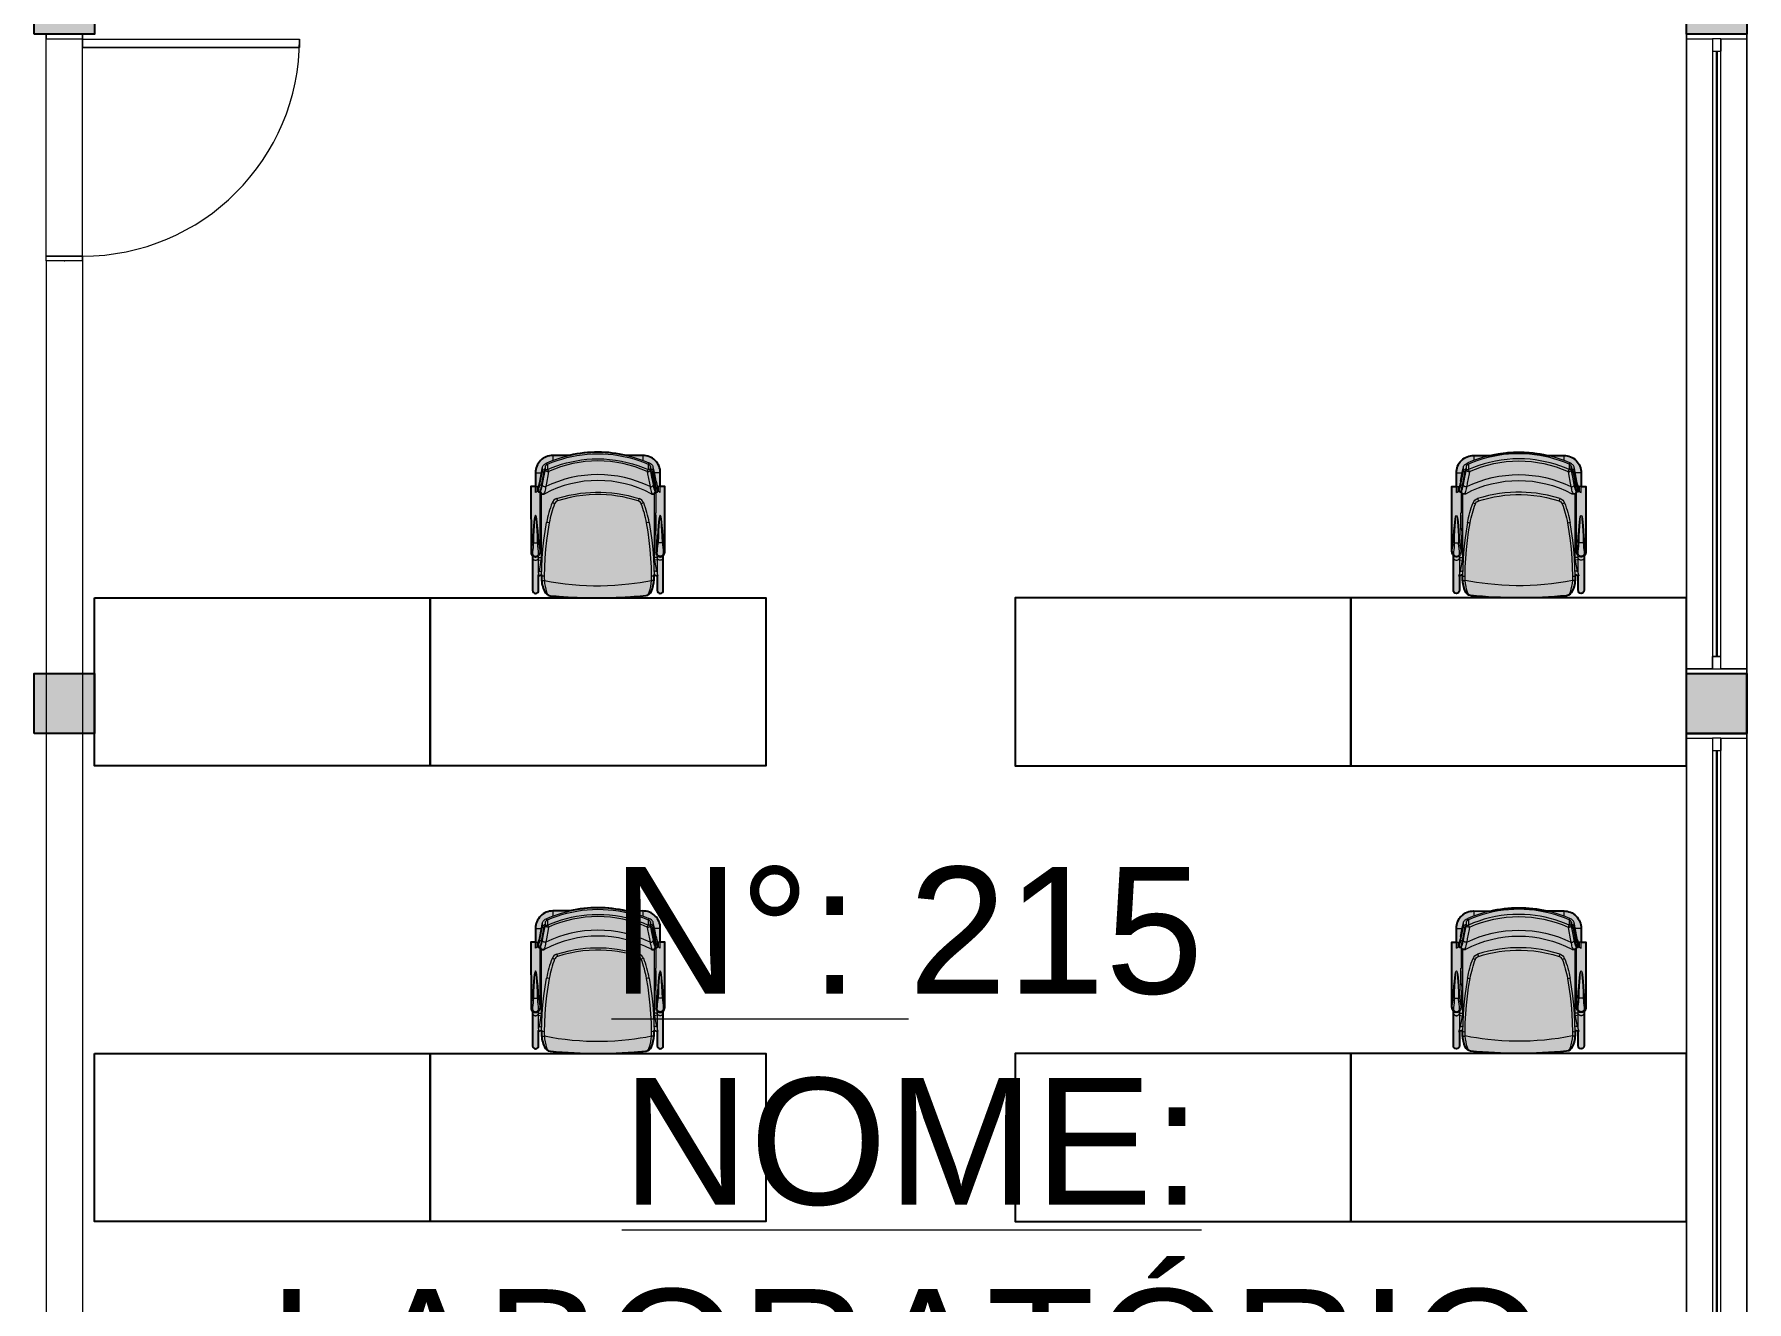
# Model space of a CAD drawing. Header units: metres. Extents: x 512 to 829, y -209 to 245.
# Drawn here: x 691.4 to 698.54, y -174.19 to -168.91 of the extents above; entities that cross this region are included whole.
import ezdxf

# ---------------------------------------------------------------- set-up
doc = ezdxf.new("R2010")
doc.units = ezdxf.units.M
doc.header["$LTSCALE"] = 0.508
doc.set_wipeout_variables(frame=1)
doc.header["$PDSIZE"] = -2
doc.layers.get('0').update_dxf_attribs({"lineweight": 15})
for name, color, linetype, lineweight in [('AMB-NOVOS', 10, 'Continuous', 15), ('None', 7, 'Continuous', 5), ('NãoImprimir', 7, 'Continuous', 5), ('Peitoris', 2, 'Continuous', 5), ('Telhado-Princ', 7, 'Continuous', 5)]:
    doc.layers.add(name, color=color, linetype=linetype, lineweight=lineweight)
doc.layers.add('MB-ARQ-MOBILIÁRIO 02', color=2, linetype='Continuous')
doc.layers.add('MB-ARQ-MOBILIÁRIO-CADEIRAS', color=7, linetype='Continuous')
doc.layers.add('MB-ARQ-MOBILIÁRIO-CADEIRAS-02', color=7, linetype='Continuous', true_color=0x747474)

# ---------------------------------------------------------------- blocks, each defined once
blk = doc.blocks.new('Grupo-4512')
at = {"layer": 'None', "color": 7, "linetype": 'Continuous', "lineweight": 5}
for p, q in [((-0.47, 0.075), (-0.47, -0.075)), ((0.47, 0.075), (0.47, -0.075))]:
    blk.add_line(p, q, dxfattribs=at)
blk = doc.blocks.new('Grupo-4513')
at = {"layer": 'None', "color": 7, "linetype": 'Continuous', "lineweight": 5}
for points in [[(-0.47, 0.075), (-0.45, 0.075), (-0.45, -0.075), (-0.47, -0.075)], [(0.45, 0.075), (0.47, 0.075), (0.47, -0.075), (0.45, -0.075)]]:
    blk.add_lwpolyline(points, close=True, dxfattribs=at)
blk = doc.blocks.new('Grupo-4514')
at = {"layer": 'None', "color": 7, "linetype": 'Continuous', "lineweight": 5}
for p, q in [((-0.47, 0.075), (-0.45, 0.075)), ((-0.45, 0.075), (-0.45, -0.075)), ((0.47, 0.075), (0.45, 0.075)), ((0.45, 0.075), (0.45, -0.075)), ((-0.47, -0.075), (-0.45, -0.075)), ((0.47, -0.075), (0.45, -0.075))]:
    blk.add_line(p, q, dxfattribs=at)
at = {"layer": 'None', "color": 7}
for name in ['Grupo-4512', 'Grupo-4513']:
    blk.add_blockref(name, (0, 0), dxfattribs=at)
blk = doc.blocks.new('Grupo-4515')
at = {"layer": 'None', "color": 7, "linetype": 'Continuous', "lineweight": 5}
blk.add_arc((-0.45, 0.075), 0.9, 0, 90, dxfattribs=at)
blk = doc.blocks.new('Grupo-4516')
at = {"layer": 'None', "color": 7, "linetype": 'Continuous', "lineweight": 5}
blk.add_lwpolyline([(-0.45, 0.075), (-0.45, 0.975), (-0.415, 0.975), (-0.415, 0.075)], close=True, dxfattribs=at)
blk = doc.blocks.new('Grupo-4517')
at = {"layer": 'None', "color": 7, "linetype": 'Continuous', "lineweight": 5}
for p, q in [((-0.45, 0.075), (-0.45, 0.975)), ((-0.45, 0.975), (-0.415, 0.975)), ((-0.415, 0.075), (-0.415, 0.975)), ((-0.45, 0.075), (-0.415, 0.075))]:
    blk.add_line(p, q, dxfattribs=at)
at = {"layer": 'None', "color": 7}
blk.add_blockref('Grupo-4516', (0, 0), dxfattribs=at)
blk = doc.blocks.new('Grupo-4518')
at = {"layer": 'Peitoris', "color": 7}
blk.add_blockref('Grupo-4517', (0, 0), dxfattribs=at)
blk = doc.blocks.new('Grupo-4519')
at = {"layer": 'None', "color": 7, "linetype": 'Continuous', "lineweight": 5}
for p, q in [((0.47, 0.075), (-0.47, 0.075)), ((0.47, -0.075), (-0.47, -0.075))]:
    blk.add_line(p, q, dxfattribs=at)
blk = doc.blocks.new('Door (2D)-155')
at = {"layer": 'NãoImprimir', "color": 7, "linetype": 'Continuous', "lineweight": 5}
for p in [(-0.47, 0), (0.47, 0)]:
    blk.add_point(p, dxfattribs=at)
at = {"layer": 'None', "color": 7}
for name in ['Grupo-4518', 'Grupo-4514']:
    blk.add_blockref(name, (0, 0), dxfattribs=at)
at = {"layer": 'Peitoris', "color": 7}
blk.add_blockref('Grupo-4515', (0, 0), dxfattribs=at)
at = {"layer": 'Telhado-Princ', "color": 7}
blk.add_blockref('Grupo-4519', (0, 0), dxfattribs=at)
blk = doc.blocks.new('Grupo-4680')
at = {"color": 7, "linetype": 'Continuous', "lineweight": 5}
for points in [[(-1.325, 0.125), (-1.30595, 0.125), (-1.30595, -0.125), (-1.325, -0.125)], [(1.30595, 0.125), (1.325, 0.125), (1.325, -0.125), (1.30595, -0.125)]]:
    blk.add_wipeout(points, dxfattribs=at).dxf.layer = 'None'
at = {"layer": 'None', "color": 7, "linetype": 'Continuous', "lineweight": 5}
for points in [[(-1.325, 0.125), (-1.30595, 0.125), (-1.30595, -0.125), (-1.325, -0.125)], [(1.30595, 0.125), (1.325, 0.125), (1.325, -0.125), (1.30595, -0.125)]]:
    blk.add_lwpolyline(points, close=True, dxfattribs=at)
blk = doc.blocks.new('Grupo-4681')
at = {"layer": 'None', "color": 7}
blk.add_blockref('Grupo-4680', (0, 0), dxfattribs=at)
at = {"layer": 'None', "color": 7, "linetype": 'Continuous', "lineweight": 5}
for p, q in [((-1.325, 0.125), (-1.30595, 0.125)), ((-1.30595, 0.125), (-1.30595, -0.125)), ((1.325, 0.125), (1.30595, 0.125)), ((1.30595, 0.125), (1.30595, -0.125)), ((-1.325, -0.125), (-1.30595, -0.125)), ((1.325, -0.125), (1.30595, -0.125))]:
    blk.add_line(p, q, dxfattribs=at)
blk = doc.blocks.new('Grupo-4682')
at = {"layer": 'None', "color": 7, "linetype": 'Continuous', "lineweight": 5}
for p, q in [((-1.3059, 0.0175), (-1.3059, -0.0175)), ((1.3059, 0.0175), (1.3059, -0.0175))]:
    blk.add_line(p, q, dxfattribs=at)
blk = doc.blocks.new('Grupo-4683')
at = {"color": 7, "linetype": 'Continuous', "lineweight": 5}
for points in [[(-1.3059, 0.0175), (-1.2551, 0.0175), (-1.2551, -0.0175), (-1.3059, -0.0175)], [(1.2551, 0.0175), (1.3059, 0.0175), (1.3059, -0.0175), (1.2551, -0.0175)]]:
    blk.add_wipeout(points, dxfattribs=at).dxf.layer = 'None'
at = {"layer": 'None', "color": 7, "linetype": 'Continuous', "lineweight": 5}
for points in [[(-1.3059, 0.0175), (-1.2551, 0.0175), (-1.2551, -0.0175), (-1.3059, -0.0175)], [(1.2551, 0.0175), (1.3059, 0.0175), (1.3059, -0.0175), (1.2551, -0.0175)]]:
    blk.add_lwpolyline(points, close=True, dxfattribs=at)
blk = doc.blocks.new('Grupo-4684')
at = {"layer": 'None', "color": 7}
blk.add_blockref('Grupo-4682', (0, 0), dxfattribs=at)
at = {"color": 7, "linetype": 'Continuous', "lineweight": 5}
blk.add_wipeout([(-1.2551, 0.0175), (1.2551, 0.0175), (1.2551, -0.0175), (-1.2551, -0.0175)], dxfattribs=at).dxf.layer = 'None'
at = {"layer": 'None', "color": 7, "linetype": 'Continuous', "lineweight": 5}
blk.add_lwpolyline([(-1.2551, 0.0175), (1.2551, 0.0175), (1.2551, -0.0175), (-1.2551, -0.0175)], close=True, dxfattribs=at)
at = {"layer": 'None', "color": 7}
blk.add_blockref('Grupo-4683', (0, 0), dxfattribs=at)
at = {"layer": 'None', "color": 7, "linetype": 'Continuous', "lineweight": 5}
for p, q in [((-1.3059, 0.0175), (-1.2551, 0.0175)), ((-1.2551, 0.0175), (-1.2551, -0.0175)), ((1.3059, 0.0175), (1.2551, 0.0175)), ((1.2551, 0.0175), (1.2551, -0.0175)), ((-1.3059, -0.0175), (-1.2551, -0.0175)), ((1.3059, -0.0175), (1.2551, -0.0175))]:
    blk.add_line(p, q, dxfattribs=at)
blk = doc.blocks.new('Grupo-4685')
at = {"color": 7, "linetype": 'Continuous', "lineweight": 9}
blk.add_wipeout([(-1.25515, 0.000635), (1.25515, 0.000635), (1.25515, -0.000635), (-1.25515, -0.000635)], dxfattribs=at).dxf.layer = 'None'
blk = doc.blocks.new('Grupo-4686')
at = {"layer": 'None', "color": 7}
blk.add_blockref('Grupo-4685', (0, 0), dxfattribs=at)
at = {"layer": 'None', "color": 7, "linetype": 'Continuous', "lineweight": 25}
for p, q in [((-1.25515, 0.000635), (1.25515, 0.000635)), ((-1.25515, -0.000635), (1.25515, -0.000635))]:
    blk.add_line(p, q, dxfattribs=at)
blk = doc.blocks.new('Grupo-4687')
at = {"layer": 'None', "color": 7, "linetype": 'Continuous', "lineweight": 20}
for p, q in [((1.325, 0.125), (-1.325, 0.125)), ((1.325, -0.125), (-1.325, -0.125))]:
    blk.add_line(p, q, dxfattribs=at)
blk = doc.blocks.new('Window (2D)-404')
at = {"color": 7, "linetype": 'Continuous', "lineweight": 5}
blk.add_wipeout([(-1.325, 0.125), (1.325, 0.125), (1.325, -0.125), (-1.325, -0.125)], dxfattribs=at).dxf.layer = 'None'
at = {"layer": 'None', "color": 7}
blk.add_blockref('Grupo-4681', (0, 0), dxfattribs=at)
at = {"layer": 'None', "color": 7, "linetype": 'Continuous', "lineweight": 5}
for p, q in [((-1.325, 0.125), (1.325, 0.125)), ((-1.325, -0.125), (1.325, -0.125))]:
    blk.add_line(p, q, dxfattribs=at)
at = {"layer": 'NãoImprimir', "linetype": 'Continuous'}
for p in [(-1.325, 0), (1.325, 0)]:
    blk.add_point(p, dxfattribs=at)
at = {"layer": 'Peitoris'}
blk.add_blockref('Grupo-4684', (0, 0), dxfattribs=at)
blk.add_blockref('Grupo-4686', (0, 0), dxfattribs=at)
at = {"layer": 'Telhado-Princ'}
blk.add_blockref('Grupo-4687', (0, 0), dxfattribs=at)
blk = doc.blocks.new('Grupo-4688')
at = {"color": 7, "linetype": 'Continuous', "lineweight": 5}
for points in [[(-1.325, 0.125), (-1.30595, 0.125), (-1.30595, -0.125), (-1.325, -0.125)], [(1.30595, 0.125), (1.325, 0.125), (1.325, -0.125), (1.30595, -0.125)]]:
    blk.add_wipeout(points, dxfattribs=at).dxf.layer = 'None'
at = {"layer": 'None', "color": 7, "linetype": 'Continuous', "lineweight": 5}
for points in [[(-1.325, 0.125), (-1.30595, 0.125), (-1.30595, -0.125), (-1.325, -0.125)], [(1.30595, 0.125), (1.325, 0.125), (1.325, -0.125), (1.30595, -0.125)]]:
    blk.add_lwpolyline(points, close=True, dxfattribs=at)
blk = doc.blocks.new('Grupo-4689')
at = {"layer": 'None', "color": 7}
blk.add_blockref('Grupo-4688', (0, 0), dxfattribs=at)
at = {"layer": 'None', "color": 7, "linetype": 'Continuous', "lineweight": 5}
for p, q in [((-1.325, 0.125), (-1.30595, 0.125)), ((-1.30595, 0.125), (-1.30595, -0.125)), ((1.325, 0.125), (1.30595, 0.125)), ((1.30595, 0.125), (1.30595, -0.125)), ((-1.325, -0.125), (-1.30595, -0.125)), ((1.325, -0.125), (1.30595, -0.125))]:
    blk.add_line(p, q, dxfattribs=at)
blk = doc.blocks.new('Grupo-4690')
at = {"layer": 'None', "color": 7, "linetype": 'Continuous', "lineweight": 5}
for p, q in [((-1.3059, 0.0175), (-1.3059, -0.0175)), ((1.3059, 0.0175), (1.3059, -0.0175))]:
    blk.add_line(p, q, dxfattribs=at)
blk = doc.blocks.new('Grupo-4691')
at = {"color": 7, "linetype": 'Continuous', "lineweight": 5}
for points in [[(-1.3059, 0.0175), (-1.2551, 0.0175), (-1.2551, -0.0175), (-1.3059, -0.0175)], [(1.2551, 0.0175), (1.3059, 0.0175), (1.3059, -0.0175), (1.2551, -0.0175)]]:
    blk.add_wipeout(points, dxfattribs=at).dxf.layer = 'None'
at = {"layer": 'None', "color": 7, "linetype": 'Continuous', "lineweight": 5}
for points in [[(-1.3059, 0.0175), (-1.2551, 0.0175), (-1.2551, -0.0175), (-1.3059, -0.0175)], [(1.2551, 0.0175), (1.3059, 0.0175), (1.3059, -0.0175), (1.2551, -0.0175)]]:
    blk.add_lwpolyline(points, close=True, dxfattribs=at)
blk = doc.blocks.new('Grupo-4692')
at = {"layer": 'None', "color": 7}
blk.add_blockref('Grupo-4690', (0, 0), dxfattribs=at)
at = {"color": 7, "linetype": 'Continuous', "lineweight": 5}
blk.add_wipeout([(-1.2551, 0.0175), (1.2551, 0.0175), (1.2551, -0.0175), (-1.2551, -0.0175)], dxfattribs=at).dxf.layer = 'None'
at = {"layer": 'None', "color": 7, "linetype": 'Continuous', "lineweight": 5}
blk.add_lwpolyline([(-1.2551, 0.0175), (1.2551, 0.0175), (1.2551, -0.0175), (-1.2551, -0.0175)], close=True, dxfattribs=at)
at = {"layer": 'None', "color": 7}
blk.add_blockref('Grupo-4691', (0, 0), dxfattribs=at)
at = {"layer": 'None', "color": 7, "linetype": 'Continuous', "lineweight": 5}
for p, q in [((-1.3059, 0.0175), (-1.2551, 0.0175)), ((-1.2551, 0.0175), (-1.2551, -0.0175)), ((1.3059, 0.0175), (1.2551, 0.0175)), ((1.2551, 0.0175), (1.2551, -0.0175)), ((-1.3059, -0.0175), (-1.2551, -0.0175)), ((1.3059, -0.0175), (1.2551, -0.0175))]:
    blk.add_line(p, q, dxfattribs=at)
blk = doc.blocks.new('Grupo-4693')
at = {"color": 7, "linetype": 'Continuous', "lineweight": 9}
blk.add_wipeout([(-1.25515, 0.000635), (1.25515, 0.000635), (1.25515, -0.000635), (-1.25515, -0.000635)], dxfattribs=at).dxf.layer = 'None'
blk = doc.blocks.new('Grupo-4694')
at = {"layer": 'None', "color": 7}
blk.add_blockref('Grupo-4693', (0, 0), dxfattribs=at)
at = {"layer": 'None', "color": 7, "linetype": 'Continuous', "lineweight": 25}
for p, q in [((-1.25515, 0.000635), (1.25515, 0.000635)), ((-1.25515, -0.000635), (1.25515, -0.000635))]:
    blk.add_line(p, q, dxfattribs=at)
blk = doc.blocks.new('Grupo-4695')
at = {"layer": 'None', "color": 7, "linetype": 'Continuous', "lineweight": 20}
for p, q in [((1.325, 0.125), (-1.325, 0.125)), ((1.325, -0.125), (-1.325, -0.125))]:
    blk.add_line(p, q, dxfattribs=at)
blk = doc.blocks.new('Window (2D)-405')
at = {"color": 7, "linetype": 'Continuous', "lineweight": 5}
blk.add_wipeout([(-1.325, 0.125), (1.325, 0.125), (1.325, -0.125), (-1.325, -0.125)], dxfattribs=at).dxf.layer = 'None'
at = {"layer": 'None', "color": 7}
blk.add_blockref('Grupo-4689', (0, 0), dxfattribs=at)
at = {"layer": 'None', "color": 7, "linetype": 'Continuous', "lineweight": 5}
for p, q in [((-1.325, 0.125), (1.325, 0.125)), ((-1.325, -0.125), (1.325, -0.125))]:
    blk.add_line(p, q, dxfattribs=at)
at = {"layer": 'NãoImprimir', "linetype": 'Continuous'}
for p in [(-1.325, 0), (1.325, 0)]:
    blk.add_point(p, dxfattribs=at)
at = {"layer": 'Peitoris'}
blk.add_blockref('Grupo-4692', (0, 0), dxfattribs=at)
blk.add_blockref('Grupo-4694', (0, 0), dxfattribs=at)
at = {"layer": 'Telhado-Princ'}
blk.add_blockref('Grupo-4695', (0, 0), dxfattribs=at)
blk = doc.blocks.new('Grupo-4859')
at = {"layer": 'None', "linetype": 'Continuous', "lineweight": 0}
for points in [[(-26.0139, -94.6987), (-26.0139, -94.4487), (-25.7639, -94.4487), (-25.7639, -94.6987)], [(-19.1639, -94.6987), (-19.1639, -94.4487), (-18.9139, -94.4487), (-18.9139, -94.6987)], [(-26.0139, -97.5987), (-26.0139, -97.3487), (-25.7639, -97.3487), (-25.7639, -97.5987)], [(-19.1639, -97.5987), (-19.1639, -97.3487), (-18.9139, -97.3487), (-18.9139, -97.5987)]]:
    blk.add_hatch(color=255, dxfattribs=at).paths.add_polyline_path(points)
at = {"layer": 'None', "color": 7, "linetype": 'Continuous', "lineweight": 25}
for points in [[(-26.0139, -94.6987), (-26.0139, -94.4487), (-25.7639, -94.4487), (-25.7639, -94.6987)], [(-19.1639, -94.6987), (-19.1639, -94.4487), (-18.9139, -94.4487), (-18.9139, -94.6987)], [(-26.0139, -97.5987), (-26.0139, -97.3487), (-25.7639, -97.3487), (-25.7639, -97.5987)], [(-19.1639, -97.5987), (-19.1639, -97.3487), (-18.9139, -97.3487), (-18.9139, -97.5987)]]:
    blk.add_lwpolyline(points, close=True, dxfattribs=at)
blk = doc.blocks.new('TECTON FIXA')
h = blk.add_hatch(color=256)
edge = h.paths.add_edge_path()
edge.add_line((-0.2473, 0.0321), (-0.2473, 0.0928))
edge.add_line((-0.2473, 0.0928), (-0.2348, 0.0968))
edge.add_line((-0.2348, 0.0968), (-0.2348, 0.0817))
edge.add_arc((-0.105, 0.0817), 0.1298, 180, 204.52049)
edge.add_arc((-0.1939, 0.0412), 0.0321, 204.52049, 259.94079)
edge.add_arc((-0.002, 2.0405), 2.0405, 264.44547, 275.71592)
edge.add_arc((0.196, 0.0391), 0.0294, 280.22059, 337.58541)
edge.add_arc((0.0809, 0.0865), 0.1539, 337.58541, 356.34652)
edge.add_line((0.2344, 0.0767), (0.2348, 0.0968))
edge.add_line((0.2348, 0.0968), (0.2473, 0.0928))
edge.add_line((0.2473, 0.0928), (0.2473, 0.0321))
edge.add_arc((0.26, 0.0321), 0.0127, 180, 360)
edge.add_line((0.2727, 0.0321), (0.2726, 0.1751))
edge.add_arc((0.299, 0.1752), 0.0264, 140.26598, 180.05265, ccw=False)
edge.add_line((0.2787, 0.192), (0.279, 0.4651))
edge.add_line((0.279, 0.4651), (0.26, 0.4651))
edge.add_line((0.26, 0.4651), (0.2604, 0.5221))
edge.add_arc((0.1881, 0.5226), 0.0723, 359.64528, 450.35472)
edge.add_line((0.1877, 0.5948), (0.1189, 0.5944))
edge.add_arc((0, 0.0855), 0.5226, 76.84676, 102.97923)
edge.add_line((-0.1174, 0.5948), (-0.1877, 0.5948))
edge.add_arc((-0.1877, 0.5221), 0.0727, 90, 180)
edge.add_line((-0.2604, 0.5221), (-0.26, 0.4651))
edge.add_line((-0.26, 0.4651), (-0.279, 0.4651))
edge.add_line((-0.279, 0.4651), (-0.2789, 0.1891))
edge.add_arc((-0.2605, 0.1891), 0.0185, 180.0184, 226.71001)
edge.add_line((-0.2731, 0.1757), (-0.2727, 0.0321))
edge.add_arc((-0.26, 0.0321), 0.0127, 180.16437, 360)
blk.add_lwpolyline([(-0.2727, 0.0321, 1), (-0.2473, 0.0321), (-0.2473, 0.0928), (-0.2348, 0.0968), (-0.2348, 0.0817, 0.107401), (-0.2231, 0.0278, 0.246643), (-0.1995, 0.0096, 0.049216), (0.2012, 0.0101, 0.255663), (0.2231, 0.0278, 0.082044), (0.2344, 0.0767), (0.2348, 0.0968), (0.2473, 0.0928), (0.2473, 0.0321, 1), (0.2727, 0.0321), (0.2726, 0.1751, -0.175367), (0.2787, 0.192), (0.279, 0.4651), (0.26, 0.4651), (0.2604, 0.5221, 0.417845), (0.1877, 0.5948), (0.1189, 0.5944, 0.114521), (-0.1174, 0.5948), (-0.1877, 0.5948, 0.414214), (-0.2604, 0.5221), (-0.26, 0.4651), (-0.279, 0.4651), (-0.2789, 0.1891, 0.206597), (-0.2731, 0.1757), (-0.2727, 0.0321, 0.998567), (-0.2473, 0.0321), (-0.2473, 0.0928), (-0.2348, 0.0968)], format="xyb")
at = {"layer": 'MB-ARQ-MOBILIÁRIO-CADEIRAS', "linetype": 'Continuous', "lineweight": 15}
for p, q in [((-0.1174, 0.5948), (-0.1877, 0.5948)), ((-0.1877, 0.5948), (-0.1877, 0.5736)), ((0.1877, 0.5948), (0.1174, 0.5948)), ((0.1877, 0.5948), (0.1877, 0.5736)), ((-0.2604, 0.5221), (-0.2604, 0.4651)), ((-0.2604, 0.5221), (-0.2358, 0.5221)), ((-0.231, 0.5293), (-0.231, 0.5471)), ((-0.2188, 0.5499), (-0.2192, 0.5482)), ((-0.2192, 0.5482), (-0.2192, 0.5399)), ((-0.2188, 0.5356), (-0.2188, 0.5499)), ((-0.2188, 0.5356), (-0.2098, 0.5356)), ((-0.213, 0.5562), (-0.213, 0.5633)), ((-0.2098, 0.5579), (-0.2098, 0.5356)), ((0.2098, 0.5579), (0.2098, 0.5356)), ((0.2188, 0.5356), (0.2098, 0.5356)), ((0.213, 0.5562), (0.213, 0.5633)), ((0.2188, 0.5356), (0.2188, 0.5499)), ((0.2188, 0.5499), (0.2192, 0.5482)), ((0.2192, 0.5482), (0.2192, 0.5399)), ((0.231, 0.5293), (0.231, 0.5471)), ((0.2604, 0.5221), (0.2358, 0.5221)), ((0.2604, 0.4651), (0.2604, 0.5221)), ((-0.279, 0.4651), (-0.279, 0.3557)), ((-0.279, 0.4651), (-0.26, 0.4651)), ((-0.26, 0.44), (-0.26, 0.4651)), ((-0.26, 0.4651), (-0.2485, 0.4651)), ((-0.2532, 0.4441), (-0.2532, 0.4604)), ((-0.2498, 0.4455), (-0.2494, 0.4465)), ((-0.2498, 0.4455), (-0.2498, 0.4456)), ((-0.2492, 0.447), (-0.2494, 0.4466)), ((-0.2494, 0.4465), (-0.2494, 0.4466)), ((-0.2492, 0.4633), (-0.2492, 0.447)), ((-0.241, 0.3558), (-0.241, 0.442)), ((-0.241, 0.4415), (-0.2407, 0.4416)), ((-0.24, 0.4435), (-0.24, 0.4433)), ((-0.2395, 0.4452), (-0.2395, 0.4447)), ((-0.235, 0.1685), (-0.235, 0.4342)), ((-0.2229, 0.4344), (-0.2237, 0.434)), ((-0.2229, 0.4344), (-0.2215, 0.435)), ((0.2229, 0.4344), (0.2215, 0.435)), ((0.2229, 0.4344), (0.2237, 0.434)), ((0.235, 0.4343), (0.235, 0.1685)), ((0.2395, 0.4452), (0.2395, 0.4447)), ((0.24, 0.4433), (0.24, 0.4435)), ((0.241, 0.4415), (0.2407, 0.4416)), ((0.241, 0.442), (0.241, 0.3558)), ((0.26, 0.4651), (0.2485, 0.4651)), ((0.2492, 0.4633), (0.2492, 0.447)), ((0.2492, 0.447), (0.2494, 0.4466)), ((0.2494, 0.4465), (0.2494, 0.4466)), ((0.2498, 0.4455), (0.2494, 0.4465)), ((0.2498, 0.4455), (0.2498, 0.4456)), ((0.2532, 0.4441), (0.2532, 0.4604)), ((0.26, 0.44), (0.26, 0.4651)), ((0.279, 0.4651), (0.26, 0.4651)), ((0.279, 0.3557), (0.279, 0.4651)), ((-0.279, 0.3557), (-0.279, 0.3555)), ((-0.2787, 0.3449), (-0.2788, 0.3449)), ((-0.2412, 0.3449), (-0.2413, 0.3449)), ((-0.241, 0.3556), (-0.241, 0.3558)), ((0.2412, 0.3449), (0.2413, 0.3449)), ((0.2787, 0.3449), (0.2788, 0.3449)), ((0.279, 0.3557), (0.279, 0.3555)), ((-0.279, 0.2629), (-0.279, 0.1891)), ((-0.2688, 0.2306), (-0.2512, 0.2306)), ((-0.241, 0.1891), (-0.241, 0.2625)), ((0.241, 0.2625), (0.241, 0.1891)), ((0.2688, 0.2306), (0.2512, 0.2306)), ((0.279, 0.1891), (0.279, 0.2629)), ((-0.279, 0.1891), (-0.2789, 0.1891)), ((-0.2727, 0.1752), (-0.2727, 0.1691)), ((-0.2727, 0.1691), (-0.2727, 0.0321)), ((-0.2473, 0.1691), (-0.2473, 0.1751)), ((-0.2473, 0.1034), (-0.2473, 0.1691)), ((-0.2473, 0.1685), (-0.235, 0.1685)), ((-0.2473, 0.1596), (-0.2359, 0.1576)), ((-0.2442, 0.1108), (-0.2359, 0.1576)), ((-0.2411, 0.1891), (-0.241, 0.1891)), ((0.2473, 0.1685), (0.235, 0.1685)), ((0.2473, 0.1596), (0.2359, 0.1576)), ((0.2359, 0.1576), (0.2442, 0.1108)), ((0.2411, 0.1891), (0.241, 0.1891)), ((0.2473, 0.1752), (0.2473, 0.1691)), ((0.2473, 0.1691), (0.2473, 0.1034)), ((0.2727, 0.1691), (0.2727, 0.1751)), ((0.2727, 0.0321), (0.2727, 0.1691)), ((0.279, 0.1891), (0.2789, 0.1891)), ((-0.2504, 0.0918), (-0.2348, 0.0968)), ((-0.2473, 0.1097), (-0.2344, 0.1139)), ((-0.2473, 0.1096), (-0.2344, 0.1138)), ((-0.2473, 0.0321), (-0.2473, 0.0929)), ((-0.235, 0.0891), (-0.235, 0.0883)), ((0.2473, 0.1097), (0.2344, 0.1139)), ((0.2473, 0.1096), (0.2344, 0.1138)), ((0.2504, 0.0918), (0.2348, 0.0968)), ((0.235, 0.0883), (0.235, 0.0891)), ((0.2473, 0.093), (0.2473, 0.0321)), ((-0.2231, 0.0278), (-0.2231, 0.0285)), ((-0.1981, 0.0092), (-0.1981, 0.0093)), ((0.1981, 0.0092), (0.1981, 0.0093)), ((0.2231, 0.0278), (0.2231, 0.0285))]:
    blk.add_line(p, q, dxfattribs=at)
at = {"layer": 'MB-ARQ-MOBILIÁRIO-CADEIRAS', "linetype": 'Continuous', "lineweight": 15, "flags": 128}
for points in [[(-0.213, 0.5633), (-0.1931, 0.5716), (-0.1728, 0.5791), (-0.1523, 0.5857), (-0.1315, 0.5915), (-0.1098, 0.5966), (-0.0879, 0.6008), (-0.0659, 0.604), (-0.0438, 0.6063), (-0.0219, 0.6077), (0, 0.6082), (0.0216, 0.6077), (0.0432, 0.6064), (0.0648, 0.6042), (0.0862, 0.6011), (0.1081, 0.597), (0.1298, 0.5919), (0.1512, 0.586), (0.1724, 0.5792), (0.1929, 0.5717), (0.213, 0.5633)], [(-0.2098, 0.5579), (-0.1903, 0.566), (-0.1704, 0.5732), (-0.1503, 0.5797), (-0.1299, 0.5854), (-0.1087, 0.5903), (-0.0873, 0.5944), (-0.0658, 0.5976), (-0.0441, 0.5999), (-0.0221, 0.6013), (0, 0.6018), (0.0214, 0.6013), (0.0429, 0.6), (0.0642, 0.5978), (0.0854, 0.5947), (0.1071, 0.5907), (0.1286, 0.5857), (0.1499, 0.5798), (0.1709, 0.5731), (0.1905, 0.5659), (0.2098, 0.5579)], [(-0.2098, 0.5356), (-0.1906, 0.5437), (-0.1711, 0.5511), (-0.1513, 0.5576), (-0.1313, 0.5634), (-0.1104, 0.5685), (-0.0894, 0.5727), (-0.0681, 0.576), (-0.0468, 0.5785), (-0.0234, 0.5801), (0, 0.5806), (0.0246, 0.58), (0.0491, 0.5782), (0.0736, 0.5752), (0.0978, 0.5711), (0.1218, 0.5658), (0.1443, 0.5598), (0.1665, 0.5527), (0.1884, 0.5446), (0.2098, 0.5356)], [(-0.2427, 0.4875), (-0.2369, 0.5175), (-0.231, 0.5471)], [(-0.2419, 0.4736), (-0.2365, 0.5017), (-0.231, 0.5293)], [(-0.2256, 0.526), (-0.2263, 0.5221), (-0.2293, 0.5066), (-0.2362, 0.4704)], [(-0.2317, 0.4728), (-0.2257, 0.5037), (-0.2196, 0.5341)], [(-0.2313, 0.4728), (-0.2251, 0.5044), (-0.2188, 0.5356)], [(-0.231, 0.5471), (-0.23, 0.5497), (-0.2282, 0.5524), (-0.2259, 0.5549), (-0.2231, 0.5573), (-0.2196, 0.5598), (-0.2156, 0.5621), (-0.213, 0.5633)], [(-0.231, 0.5293), (-0.2304, 0.5309), (-0.2292, 0.5326), (-0.2273, 0.5345), (-0.2247, 0.5366), (-0.2221, 0.5383), (-0.2192, 0.5399)], [(-0.2188, 0.5499), (-0.2183, 0.5512), (-0.2174, 0.5526), (-0.2163, 0.5538), (-0.2149, 0.555), (-0.2131, 0.5562), (-0.2111, 0.5573), (-0.2098, 0.5579)], [(-0.2055, 0.5271), (-0.2075, 0.5268), (-0.2095, 0.5268), (-0.2116, 0.5272), (-0.2135, 0.528), (-0.2152, 0.5291), (-0.2166, 0.5304), (-0.2178, 0.532), (-0.2185, 0.5338), (-0.2188, 0.5356)], [(-0.2055, 0.5271), (-0.2073, 0.5176), (-0.2147, 0.4791), (-0.2174, 0.4646)], [(0.2055, 0.5271), (0.2075, 0.5268), (0.2095, 0.5268), (0.2116, 0.5272), (0.2135, 0.528), (0.2152, 0.5291), (0.2167, 0.5304), (0.2178, 0.532), (0.2185, 0.5338), (0.2188, 0.5356)], [(0.2055, 0.5271), (0.2073, 0.5176), (0.2147, 0.4791), (0.2174, 0.4646)], [(0.2188, 0.5499), (0.2183, 0.5512), (0.2174, 0.5526), (0.2163, 0.5538), (0.2149, 0.555), (0.2131, 0.5562), (0.2111, 0.5573), (0.2098, 0.5579)], [(0.231, 0.5471), (0.23, 0.5497), (0.2282, 0.5524), (0.2259, 0.5549), (0.2231, 0.5573), (0.2196, 0.5598), (0.2156, 0.5621), (0.213, 0.5633)], [(0.2313, 0.4728), (0.2251, 0.5044), (0.2188, 0.5356)], [(0.231, 0.5293), (0.2304, 0.5309), (0.2292, 0.5326), (0.2273, 0.5345), (0.2247, 0.5366), (0.2221, 0.5383), (0.2192, 0.5399)], [(0.2317, 0.4728), (0.2257, 0.5037), (0.2196, 0.5341)], [(0.2256, 0.526), (0.2263, 0.5221), (0.2293, 0.5066), (0.2362, 0.4704)], [(0.2427, 0.4875), (0.2369, 0.5175), (0.231, 0.5471)], [(0.2419, 0.4736), (0.2365, 0.5017), (0.231, 0.5293)], [(-0.2494, 0.4466), (-0.2496, 0.4462), (-0.2498, 0.4456)], [(-0.2494, 0.4465), (-0.2481, 0.4496), (-0.2468, 0.4532), (-0.2456, 0.4574), (-0.2437, 0.4649), (-0.2419, 0.4736)], [(-0.2435, 0.4431), (-0.2439, 0.442), (-0.244, 0.4412)], [(-0.244, 0.4412), (-0.2428, 0.4417), (-0.2417, 0.442), (-0.2411, 0.4421), (-0.241, 0.442)], [(-0.2362, 0.4704), (-0.2369, 0.4665), (-0.2384, 0.4594), (-0.24, 0.4532), (-0.2417, 0.4476), (-0.2435, 0.4431)], [(-0.24, 0.4433), (-0.2399, 0.4437), (-0.2395, 0.4447)], [(-0.24, 0.4433), (-0.24, 0.4429), (-0.2398, 0.4414), (-0.2394, 0.4398), (-0.2388, 0.4383), (-0.2379, 0.4368), (-0.2366, 0.4355), (-0.2352, 0.4344), (-0.2338, 0.4336), (-0.2323, 0.4331), (-0.2309, 0.4328), (-0.2295, 0.4327), (-0.2283, 0.4327), (-0.2272, 0.4329), (-0.2261, 0.4332), (-0.225, 0.4335), (-0.2237, 0.434), (-0.2237, 0.434)], [(-0.2395, 0.4452), (-0.2381, 0.4482), (-0.2368, 0.4519), (-0.2355, 0.4561), (-0.2342, 0.4611), (-0.2329, 0.4666), (-0.2317, 0.4728)], [(-0.2395, 0.4447), (-0.2381, 0.4477), (-0.2367, 0.4514), (-0.2353, 0.4557), (-0.234, 0.4608), (-0.2326, 0.4665), (-0.2313, 0.4728)], [(-0.2174, 0.4646), (-0.2192, 0.4642), (-0.2211, 0.4641), (-0.2231, 0.4643), (-0.2249, 0.4648), (-0.2266, 0.4657), (-0.2281, 0.4667), (-0.2294, 0.468), (-0.2304, 0.4695), (-0.231, 0.4711), (-0.2313, 0.4728)], [(-0.2248, 0.4359), (-0.2252, 0.435), (-0.2253, 0.4344), (-0.225, 0.434), (-0.2244, 0.4339), (-0.2229, 0.4344)], [(-0.2174, 0.4646), (-0.2182, 0.4599), (-0.2191, 0.4555), (-0.2204, 0.4494), (-0.2218, 0.4441), (-0.2233, 0.4395), (-0.2248, 0.4359)], [(-0.2237, 0.434), (-0.2228, 0.4344), (-0.2215, 0.4351)], [(-0.1722, 0.4145), (-0.1462, 0.4221), (-0.1199, 0.4285), (-0.0933, 0.4336), (-0.0728, 0.4366), (-0.0521, 0.4389), (-0.0314, 0.4405), (-0.0106, 0.4412), (0.0122, 0.4412), (0.0351, 0.4402), (0.0579, 0.4384), (0.0806, 0.4356), (0.1038, 0.4317), (0.1269, 0.4269), (0.1497, 0.4212), (0.1722, 0.4145)], [(0.1683, 0.4049), (0.1469, 0.4113), (0.1253, 0.4168), (0.1034, 0.4215), (0.0814, 0.4252), (0.0586, 0.4282), (0.0356, 0.4301), (0.0126, 0.4312), (-0.0104, 0.4312), (-0.0369, 0.4301), (-0.0633, 0.4277), (-0.0895, 0.424), (-0.1161, 0.4189), (-0.1424, 0.4126), (-0.1683, 0.4049)], [(0.2174, 0.4646), (0.2192, 0.4642), (0.2211, 0.4641), (0.2231, 0.4643), (0.2249, 0.4648), (0.2266, 0.4657), (0.2281, 0.4667), (0.2294, 0.468), (0.2304, 0.4695), (0.231, 0.4711), (0.2313, 0.4728)], [(0.2174, 0.4646), (0.2183, 0.4599), (0.2191, 0.4555), (0.2204, 0.4494), (0.2218, 0.4441), (0.2233, 0.4395), (0.2248, 0.4359)], [(0.2216, 0.4351), (0.2224, 0.4346), (0.2237, 0.434)], [(0.2248, 0.4359), (0.2252, 0.435), (0.2253, 0.4344), (0.225, 0.434), (0.2244, 0.4339), (0.2229, 0.4344)], [(0.2237, 0.434), (0.2249, 0.4335), (0.226, 0.4332), (0.2272, 0.4329), (0.2284, 0.4327), (0.2297, 0.4327), (0.2311, 0.4328), (0.2326, 0.4332), (0.2342, 0.4338), (0.2356, 0.4346), (0.2369, 0.4357), (0.2381, 0.4371), (0.2389, 0.4386), (0.2395, 0.4401), (0.2399, 0.4416), (0.24, 0.4431), (0.24, 0.4433)], [(0.2395, 0.4447), (0.2381, 0.4477), (0.2367, 0.4514), (0.2353, 0.4557), (0.234, 0.4608), (0.2326, 0.4665), (0.2313, 0.4728)], [(0.2395, 0.4452), (0.2381, 0.4482), (0.2368, 0.4519), (0.2355, 0.4561), (0.2342, 0.4611), (0.2329, 0.4666), (0.2317, 0.4728)], [(0.2362, 0.4704), (0.237, 0.4665), (0.2384, 0.4594), (0.24, 0.4532), (0.2417, 0.4476), (0.2435, 0.4431)], [(0.24, 0.4433), (0.2399, 0.4437), (0.2395, 0.4447)], [(0.244, 0.4412), (0.2428, 0.4417), (0.2417, 0.442), (0.2411, 0.4421), (0.241, 0.442)], [(0.2494, 0.4465), (0.2481, 0.4496), (0.2468, 0.4532), (0.2456, 0.4574), (0.2437, 0.4649), (0.2419, 0.4736)], [(0.2435, 0.4431), (0.2439, 0.442), (0.244, 0.4412)], [(0.2494, 0.4466), (0.2496, 0.4462), (0.2498, 0.4456)], [(-0.1722, 0.4145), (-0.172, 0.4144), (-0.1717, 0.4139), (-0.1713, 0.413), (-0.1708, 0.4118), (-0.1702, 0.4104), (-0.1696, 0.4087), (-0.1689, 0.4068), (-0.1683, 0.4049)], [(0.1722, 0.4145), (0.172, 0.4144), (0.1717, 0.4139), (0.1713, 0.413), (0.1708, 0.4118), (0.1702, 0.4104), (0.1696, 0.4087), (0.1689, 0.4068), (0.1683, 0.4049)], [(-0.279, 0.3555), (-0.279, 0.3541), (-0.2789, 0.351), (-0.2788, 0.348), (-0.2788, 0.3452), (-0.2788, 0.3449)], [(-0.279, 0.3555), (-0.279, 0.354), (-0.2789, 0.3511), (-0.2787, 0.3479), (-0.2787, 0.3461), (-0.2787, 0.3449)], [(-0.2788, 0.3449), (-0.2789, 0.3234), (-0.2789, 0.2973), (-0.279, 0.2795)], [(-0.2787, 0.3449), (-0.2788, 0.3197), (-0.2789, 0.2945), (-0.279, 0.2795)], [(-0.2413, 0.3449), (-0.2413, 0.3481), (-0.2411, 0.3513), (-0.241, 0.3539), (-0.241, 0.3556)], [(-0.241, 0.2808), (-0.2411, 0.2897), (-0.2412, 0.315), (-0.2413, 0.3449)], [(-0.2412, 0.3449), (-0.2412, 0.347), (-0.2411, 0.3498), (-0.241, 0.3526), (-0.241, 0.3556)], [(-0.241, 0.2808), (-0.2411, 0.3058), (-0.2412, 0.332), (-0.2412, 0.3449)], [(-0.235, 0.0909), (-0.234, 0.1283), (-0.2321, 0.1657), (-0.2291, 0.203), (-0.225, 0.2405), (-0.2199, 0.2778), (-0.2138, 0.315)], [(-0.2031, 0.3133), (-0.2091, 0.2767), (-0.2141, 0.24), (-0.2181, 0.2031), (-0.2212, 0.1658), (-0.2232, 0.1285), (-0.2242, 0.0912)], [(0.2242, 0.0912), (0.2232, 0.1283), (0.2212, 0.1653), (0.2182, 0.2023), (0.2142, 0.2394), (0.2091, 0.2765), (0.2031, 0.3133)], [(0.2138, 0.315), (0.2199, 0.2781), (0.225, 0.241), (0.229, 0.2038), (0.232, 0.1662), (0.234, 0.1286), (0.235, 0.0909)], [(0.2413, 0.3449), (0.2413, 0.3481), (0.2411, 0.3513), (0.241, 0.3539), (0.241, 0.3558)], [(0.2412, 0.3449), (0.2412, 0.3307), (0.2411, 0.3046), (0.241, 0.2806)], [(0.241, 0.2806), (0.2411, 0.2897), (0.2412, 0.315), (0.2413, 0.3449)], [(0.279, 0.3555), (0.279, 0.354), (0.2789, 0.3511), (0.2787, 0.3479), (0.2787, 0.3461), (0.2787, 0.3449)], [(0.2787, 0.3449), (0.2788, 0.3197), (0.2789, 0.2945), (0.279, 0.2794)], [(0.2788, 0.3449), (0.2788, 0.3462), (0.2789, 0.3489), (0.2789, 0.3518), (0.279, 0.3548), (0.279, 0.3555)], [(0.279, 0.2794), (0.279, 0.2936), (0.2789, 0.3197), (0.2788, 0.3449)], [(-0.279, 0.2795), (-0.279, 0.2693), (-0.279, 0.2629)], [(-0.2789, 0.1891), (-0.2784, 0.195), (-0.2776, 0.201), (-0.2765, 0.2072), (-0.2754, 0.2136), (-0.2741, 0.2221), (-0.2733, 0.2308)], [(-0.2688, 0.2306), (-0.2693, 0.2216), (-0.2702, 0.2126), (-0.2716, 0.1997), (-0.2722, 0.1933), (-0.2725, 0.187)], [(-0.2475, 0.187), (-0.248, 0.1956), (-0.2489, 0.2044), (-0.2503, 0.2174), (-0.2508, 0.224), (-0.2512, 0.2306)], [(-0.2467, 0.2308), (-0.2462, 0.2245), (-0.2454, 0.2182), (-0.2443, 0.212), (-0.2432, 0.2058), (-0.2419, 0.1974), (-0.2411, 0.1891)], [(-0.241, 0.2625), (-0.241, 0.2645), (-0.241, 0.2808)], [(0.241, 0.2625), (0.241, 0.2645), (0.241, 0.2806)], [(0.2467, 0.2308), (0.2462, 0.2245), (0.2454, 0.2182), (0.2443, 0.212), (0.2432, 0.2058), (0.2419, 0.1974), (0.2411, 0.1891)], [(0.2475, 0.187), (0.248, 0.1956), (0.2489, 0.2044), (0.2503, 0.2174), (0.2508, 0.224), (0.2512, 0.2306)], [(0.2688, 0.2306), (0.2693, 0.2216), (0.2702, 0.2126), (0.2716, 0.1997), (0.2722, 0.1933), (0.2725, 0.187)], [(0.2789, 0.1891), (0.2784, 0.195), (0.2776, 0.201), (0.2765, 0.2072), (0.2754, 0.2136), (0.2741, 0.2221), (0.2733, 0.2308)], [(0.279, 0.2794), (0.279, 0.2693), (0.279, 0.2629)], [(-0.2789, 0.1891), (-0.2787, 0.1887), (-0.2783, 0.1883), (-0.2776, 0.188), (-0.2769, 0.1877), (-0.2759, 0.1874), (-0.2749, 0.1872), (-0.2737, 0.1871), (-0.2725, 0.187)], [(-0.2782, 0.184), (-0.2787, 0.186), (-0.2789, 0.1891)], [(-0.2783, 0.184), (-0.2778, 0.1824), (-0.2768, 0.1803), (-0.2755, 0.1783), (-0.274, 0.1765), (-0.2722, 0.1749), (-0.2703, 0.1735), (-0.2682, 0.1724), (-0.2659, 0.1715), (-0.2635, 0.171), (-0.2611, 0.1707), (-0.2586, 0.1707), (-0.2562, 0.171), (-0.2538, 0.1716), (-0.2515, 0.1725), (-0.2494, 0.1737), (-0.2474, 0.1752), (-0.2457, 0.1768), (-0.2442, 0.1787), (-0.243, 0.1807), (-0.242, 0.1829), (-0.2417, 0.1841)], [(-0.2727, 0.1691), (-0.2726, 0.1676), (-0.2721, 0.1658), (-0.2713, 0.164), (-0.2702, 0.1624), (-0.2688, 0.1609), (-0.2671, 0.1597), (-0.2652, 0.1588), (-0.2632, 0.1582), (-0.2611, 0.1579), (-0.2589, 0.1579), (-0.2568, 0.1582), (-0.2548, 0.1588), (-0.2529, 0.1597), (-0.2512, 0.1609), (-0.2498, 0.1624), (-0.2487, 0.164), (-0.2479, 0.1658), (-0.2474, 0.1676), (-0.2473, 0.1691)], [(-0.2725, 0.187), (-0.2724, 0.1848), (-0.2719, 0.1828), (-0.2711, 0.1809), (-0.27, 0.1792), (-0.2686, 0.1777), (-0.267, 0.1764), (-0.2651, 0.1754), (-0.2631, 0.1748), (-0.2611, 0.1744), (-0.2589, 0.1744), (-0.2569, 0.1748), (-0.2549, 0.1754), (-0.253, 0.1764), (-0.2514, 0.1777), (-0.25, 0.1792), (-0.2488, 0.181), (-0.248, 0.1829), (-0.2476, 0.1849), (-0.2475, 0.187)], [(-0.2475, 0.187), (-0.2463, 0.1871), (-0.2451, 0.1872), (-0.2441, 0.1874), (-0.2431, 0.1877), (-0.2423, 0.188), (-0.2417, 0.1883), (-0.2413, 0.1887), (-0.2411, 0.1891)], [(-0.2411, 0.1891), (-0.2413, 0.1861), (-0.2417, 0.1841)], [(0.2475, 0.187), (0.2463, 0.1871), (0.2451, 0.1872), (0.2441, 0.1874), (0.2431, 0.1877), (0.2424, 0.188), (0.2417, 0.1883), (0.2413, 0.1887), (0.2411, 0.1891)], [(0.2411, 0.1891), (0.2413, 0.1861), (0.2418, 0.184)], [(0.2417, 0.184), (0.2422, 0.1824), (0.2432, 0.1803), (0.2445, 0.1783), (0.246, 0.1765), (0.2478, 0.1749), (0.2497, 0.1735), (0.2518, 0.1724), (0.2541, 0.1715), (0.2565, 0.171), (0.2589, 0.1707), (0.2614, 0.1707), (0.2638, 0.171), (0.2662, 0.1716), (0.2685, 0.1725), (0.2706, 0.1737), (0.2726, 0.1751), (0.2743, 0.1768), (0.2758, 0.1787), (0.277, 0.1807), (0.278, 0.1829), (0.2783, 0.1841)], [(0.2727, 0.1691), (0.2726, 0.1676), (0.2721, 0.1658), (0.2713, 0.164), (0.2702, 0.1624), (0.2688, 0.1609), (0.2671, 0.1597), (0.2652, 0.1588), (0.2632, 0.1582), (0.2611, 0.1579), (0.2589, 0.1579), (0.2568, 0.1582), (0.2548, 0.1588), (0.2529, 0.1597), (0.2512, 0.1609), (0.2498, 0.1624), (0.2487, 0.164), (0.2479, 0.1658), (0.2474, 0.1676), (0.2473, 0.1691)], [(0.2725, 0.187), (0.2724, 0.1848), (0.2719, 0.1828), (0.2711, 0.1809), (0.27, 0.1792), (0.2686, 0.1777), (0.267, 0.1764), (0.2651, 0.1754), (0.2631, 0.1748), (0.2611, 0.1744), (0.2589, 0.1744), (0.2569, 0.1748), (0.2549, 0.1754), (0.253, 0.1764), (0.2514, 0.1777), (0.25, 0.1792), (0.2488, 0.181), (0.248, 0.1829), (0.2476, 0.1849), (0.2475, 0.187)], [(0.2789, 0.1891), (0.2787, 0.1887), (0.2783, 0.1883), (0.2777, 0.188), (0.2769, 0.1877), (0.2759, 0.1874), (0.2749, 0.1872), (0.2737, 0.1871), (0.2725, 0.187)], [(0.2783, 0.1841), (0.2787, 0.186), (0.2789, 0.1891)], [(-0.2473, 0.1034), (-0.2475, 0.1012), (-0.2483, 0.0981), (-0.249, 0.0963), (-0.2498, 0.0946), (-0.2506, 0.0932), (-0.2509, 0.0923), (-0.2509, 0.0919), (-0.2506, 0.0918), (-0.2504, 0.0918)], [(-0.2341, 0.072), (-0.2348, 0.0814), (-0.235, 0.0909)], [(-0.2341, 0.072), (-0.2339, 0.072), (-0.2332, 0.0721), (-0.2322, 0.0722), (-0.2309, 0.0723), (-0.2292, 0.0725), (-0.2274, 0.0727), (-0.2254, 0.0729), (-0.2233, 0.0732)], [(-0.2242, 0.0912), (-0.224, 0.0822), (-0.2233, 0.0732)], [(-0.2233, 0.0732), (-0.1944, 0.0679), (-0.1653, 0.0633), (-0.1361, 0.0594), (-0.1066, 0.0562), (-0.0771, 0.0538), (-0.0474, 0.0521), (-0.0181, 0.0512), (0.0113, 0.0512), (0.0407, 0.0518), (0.0703, 0.0533), (0.0998, 0.0556), (0.1292, 0.0586), (0.1528, 0.0615), (0.1764, 0.065), (0.1999, 0.0688), (0.2233, 0.0732)], [(0.2233, 0.0732), (0.224, 0.0821), (0.2242, 0.0912)], [(0.2341, 0.072), (0.2339, 0.072), (0.2332, 0.0721), (0.2322, 0.0722), (0.2309, 0.0723), (0.2292, 0.0725), (0.2274, 0.0727), (0.2254, 0.0729), (0.2233, 0.0732)], [(0.235, 0.0909), (0.2348, 0.0814), (0.2341, 0.072)], [(0.2473, 0.1034), (0.2473, 0.1034), (0.2475, 0.1012), (0.2483, 0.0981), (0.249, 0.0963), (0.2498, 0.0946), (0.2506, 0.0932), (0.2509, 0.0923), (0.2509, 0.0919), (0.2506, 0.0918), (0.2504, 0.0918)], [(-0.2231, 0.0285), (-0.2226, 0.0275), (-0.2218, 0.0266), (-0.2209, 0.0259), (-0.2197, 0.0253), (-0.2185, 0.0248), (-0.2171, 0.0246), (-0.2157, 0.0245), (-0.2142, 0.0246)], [(-0.2142, 0.0246), (-0.2127, 0.0209), (-0.2109, 0.0178), (-0.2088, 0.0151), (-0.2059, 0.0125), (-0.2028, 0.0107), (-0.1995, 0.0096), (-0.1984, 0.0093), (-0.1981, 0.0093), (-0.1981, 0.0093), (-0.1981, 0.0093)], [(0.1981, 0.0093), (0.167, 0.0067), (0.1358, 0.0045), (0.0895, 0.0021), (0.0432, 0.0007), (-0.0033, 0.0003), (-0.0498, 0.0008), (-0.0869, 0.002), (-0.124, 0.0038), (-0.1611, 0.0062), (-0.1981, 0.0093)], [(-0.1981, 0.0092), (-0.168, 0.0066), (-0.1379, 0.0044), (-0.1076, 0.0027), (-0.0772, 0.0014), (-0.0543, 0.0007), (-0.0314, 0.0002)], [(-0.0314, 0.0002), (0, 0), (0.0314, 0.0002)], [(0.0314, 0.0002), (0.0543, 0.0007), (0.0772, 0.0014), (0.1075, 0.0027), (0.1378, 0.0044), (0.168, 0.0066), (0.1981, 0.0092)], [(0.1981, 0.0093), (0.1981, 0.0093), (0.1981, 0.0093), (0.1984, 0.0093), (0.1995, 0.0096), (0.2028, 0.0107), (0.2059, 0.0125), (0.2088, 0.0151), (0.2109, 0.0178), (0.2127, 0.0209), (0.2142, 0.0246)], [(0.2231, 0.0285), (0.2226, 0.0275), (0.2218, 0.0266), (0.2209, 0.0259), (0.2197, 0.0253), (0.2185, 0.0248), (0.2171, 0.0246), (0.2157, 0.0245), (0.2142, 0.0246)]]:
    blk.add_lwpolyline(points, dxfattribs=at)
at = {"layer": 'MB-ARQ-MOBILIÁRIO-CADEIRAS', "linetype": 'Continuous', "lineweight": 15}
for centre, radius, start, end in [((-0.1877, 0.5221), 0.0727, 90, 180), ((0, 0.0732), 0.4983, 65.64638, 114.35362), ((0.1877, 0.5221), 0.0727, 0, 90), ((-0.2269, 0.53), 0.00416, 188.57172, 288.717), ((-0.2102, 0.5209), 0.0162, 125.47556, 161.50118), ((-0.2532, 0.5396), 0.034, 350.65239, 0.5406), ((0, 0.0169), 0.4977, 64.09657, 115.90343), ((-0.1511, 0.5605), 0.0638, 202.97412, 211.48041), ((0.1511, 0.5605), 0.0638, 328.51959, 337.02588), ((0.2532, 0.5396), 0.034, 179.4594, 189.34761), ((0.2102, 0.5209), 0.0162, 18.49882, 54.52444), ((0.2269, 0.53), 0.00416, 251.283, 351.42828), ((-0.1961, 0.3364), 0.1217, 116.20472, 121.68373), ((0, 0.0169), 0.4965, 120.65807, 121.57512), ((-0.2584, 0.4718), 0.0125, 294.6433, 317.35376), ((-0.2612, 0.4591), 0.017, 298.14216, 314.85686), ((-0.2453, 0.4455), 0.00447, 179.27278, 287.26262), ((-0.2453, 0.4467), 0.00406, 182.26893, 297.61799), ((-0.3636, 0.5073), 0.1226, 338.98658, 350.71763), ((-0.2378, 0.4743), 0.00418, 189.2495, 291.42924), ((0, 0.0169), 0.4882, 119.43607, 119.54699), ((-0.2372, 0.4435), 0.00277, 143.53304, 180.52374), ((-0.2293, 0.445), 0.0101, 181.91965, 296.39265), ((0, 0.0169), 0.5113, 116.94349, 117.51638), ((0, 0.0169), 0.4732, 62.08285, 117.91715), ((0.2293, 0.445), 0.0101, 243.60735, 358.08035), ((0, 0.0169), 0.5113, 62.48362, 63.05651), ((0.2378, 0.4743), 0.00418, 248.57076, 350.7505), ((0.2372, 0.4435), 0.00277, 359.47626, 36.46696), ((0, 0.0169), 0.4882, 60.45301, 60.56313), ((0.3636, 0.5073), 0.1226, 189.28237, 201.01342), ((0.2453, 0.4467), 0.00406, 242.38201, 357.73107), ((0.2453, 0.4455), 0.00447, 252.73738, 0.72722), ((0.2584, 0.4718), 0.0125, 222.64624, 245.3567), ((0.2612, 0.4591), 0.017, 225.14314, 241.85784), ((0.1961, 0.3364), 0.1217, 58.31627, 63.79528), ((0, 0.0169), 0.4965, 58.42488, 59.34193), ((0.2233, 0.2369), 0.444, 158.90591, 169.86882), ((0.2253, 0.2368), 0.4351, 158.94258, 169.86186), ((-0.163, 0.3859), 0.0299, 107.77514, 158.90799), ((-0.2178, 0.3051), 0.0955, 67.18348, 73.66959), ((-0.1622, 0.386), 0.0199, 107.86207, 158.97992), ((0.1622, 0.386), 0.0199, 21.01967, 72.13834), ((0.163, 0.3859), 0.0299, 21.09206, 72.22482), ((0.2178, 0.3051), 0.0955, 106.33041, 112.81652), ((-0.2253, 0.2368), 0.4351, 10.13814, 21.05742), ((-0.2233, 0.2369), 0.444, 10.13118, 21.09409), ((-0.226, 0.2016), 0.1141, 78.41828, 83.8838), ((0.226, 0.2016), 0.1141, 96.1162, 101.58172), ((0.0864, 0.3477), 0.1549, 358.96724, 2.95018), ((-0.2642, 0.384), 0.1535, 266.58394, 268.25825), ((-0.2558, 0.384), 0.1535, 271.74175, 273.41606), ((0.2558, 0.384), 0.1535, 266.58394, 268.25825), ((0.2642, 0.384), 0.1535, 271.74175, 273.41606), ((-0.26, 0.1891), 0.019, 180, 195.19096), ((-0.26, 0.1891), 0.019, 344.78737, 0), ((-0.2977, 0.1685), 0.0627, 350, 0), ((0.2977, 0.1685), 0.0627, 180, 190), ((0.26, 0.1891), 0.019, 180, 195.17115), ((0.26, 0.1891), 0.019, 344.77208, 0), ((-0.2278, 0.0248), 0.0665, 86.87613, 96.22346), ((-0.0757, 0.0881), 0.1592, 179.93916, 202.23449), ((-0.0703, 0.0901), 0.1647, 186.31426, 201.9491), ((-0.0042, 0.0893), 0.2197, 184.2099, 197.12448), ((0.0044, 0.0892), 0.2195, 342.87006, 355.79556), ((0.0769, 0.0878), 0.1581, 337.70283, 0.15769), ((0.0704, 0.0901), 0.1647, 338.04858, 353.68806), ((0.2278, 0.0248), 0.0665, 83.77654, 93.12387), ((-0.26, 0.0321), 0.0127, 180, 0), ((-0.1945, 0.04), 0.0309, 201.72305, 263.29626), ((-0.1952, 0.0392), 0.0301, 202.06062, 264.60569), ((0.1945, 0.04), 0.0309, 276.70374, 338.27695), ((0.1952, 0.0391), 0.0301, 275.38662, 337.94707), ((0.26, 0.0321), 0.0127, 180, 0)]:
    blk.add_arc(centre, radius, start, end, dxfattribs=at)
for centre, ratio in [((-0.26, -0.0544), 0.047572), ((-0.26, -0.0546), 0.031548), ((0.26, -0.0544), 0.047572), ((0.26, -0.0546), 0.031548)]:
    blk.add_ellipse(centre, major_axis=(0, 0.3994), ratio=ratio, start_param=5.507673, end_param=7.058698, dxfattribs=at)

msp = doc.modelspace()

# ---------------------------------------------------------------- linework, layer by layer
at = {"layer": 'MB-ARQ-MOBILIÁRIO 02'}
for points in [[(691.6481, -171.2585), (693.0481, -171.2585), (693.0481, -171.9585), (691.6481, -171.9585)], [(693.0481, -171.2585), (694.4481, -171.2585), (694.4481, -171.9585), (693.0481, -171.9585)], [(696.887, -171.2585), (695.487, -171.2585), (695.487, -171.9585), (696.887, -171.9585)], [(691.6481, -173.1585), (693.0481, -173.1585), (693.0481, -173.8585), (691.6481, -173.8585)], [(693.0481, -173.1585), (694.4481, -173.1585), (694.4481, -173.8585), (693.0481, -173.8585)], [(696.887, -173.1585), (695.487, -173.1585), (695.487, -173.8585), (696.887, -173.8585)]]:
    msp.add_lwpolyline(points, close=True, dxfattribs=at)
at = {"layer": 'None', "color": 7, "linetype": 'Continuous', "lineweight": 18}
for p, q in [((691.4469, -169.8528), (691.4469, -178.8757)), ((691.5978, -169.8528), (691.5978, -178.8757))]:
    msp.add_line(p, q, dxfattribs=at)
at = {"layer": 'None', "color": 7, "linetype": 'Continuous', "lineweight": 25}
for p, q in [((698.287, -171.8243), (698.287, -171.5729)), ((698.5384, -171.8243), (698.5384, -171.5729))]:
    msp.add_line(p, q, dxfattribs=at)

# ---------------------------------------------------------------- block references
at = {"layer": 'MB-ARQ-MOBILIÁRIO-CADEIRAS-02', "linetype": 'Continuous'}
for p in [(693.7472, -171.2585), (693.7472, -173.1585)]:
    msp.add_blockref('TECTON FIXA', p, dxfattribs=at)
at = {"layer": 'MB-ARQ-MOBILIÁRIO-CADEIRAS-02', "linetype": 'Continuous', "xscale": -1}
for p in [(697.5878, -171.2585), (697.5878, -173.1585)]:
    msp.add_blockref('TECTON FIXA', p, dxfattribs=at)
at = {"layer": 'None', "color": 7, "xscale": 1.005894640890275, "yscale": 1.005894640890275, "zscale": 1.005894640890275, "rotation": 270}
msp.add_blockref('Door (2D)-155', (691.5223, -169.38), dxfattribs=at)

# ---------------------------------------------------------------- texts
at = {"layer": 'AMB-NOVOS', "linetype": 'Continuous', "lineweight": 0, "insert": (693.106, -172.3802), "char_height": 0.528095, "attachment_point": 1}
msp.add_mtext_dynamic_manual_height_columns('\\pi0.6984;{\\fArial|b0|i0|c0|p34;\\LN°:\\l 215\\P\\pi0.74109;\\LNOME: \\P\\pi-0.73116;\\lLABORATÓRIO \\P\\pi1.4257;DE \\P\\pi-0.61733;INFORMÁTICA}', width=3.779715, gutter_width=1.5088, heights=[0], dxfattribs=at)

# ---------------------------------------------------------------- next in the draw order: block references
at = {"layer": 'None', "color": 7, "xscale": -1.005894640890275, "yscale": 1.005894640890275, "zscale": 1.005894640890275, "rotation": 90}
for name, p in [('Window (2D)-404', (698.4127, -170.2401)), ('Window (2D)-405', (698.4127, -173.1572))]:
    msp.add_blockref(name, p, dxfattribs=at)

# ---------------------------------------------------------------- next in the draw order: linework, layer by layer
at = {"layer": 'MB-ARQ-MOBILIÁRIO 02'}
for points in [[(698.287, -171.2585), (696.887, -171.2585), (696.887, -171.9585), (698.287, -171.9585)], [(698.287, -173.1585), (696.887, -173.1585), (696.887, -173.8585), (698.287, -173.8585)]]:
    msp.add_lwpolyline(points, close=True, dxfattribs=at)

# ---------------------------------------------------------------- next in the draw order: block references
at = {"layer": 'None', "color": 7, "xscale": 1.005894640890275, "yscale": 1.005894640890275, "zscale": 1.005894640890275}
msp.add_blockref('Grupo-4859', (717.5638, -73.6503), dxfattribs=at)

doc.saveas('drawing.dxf')
